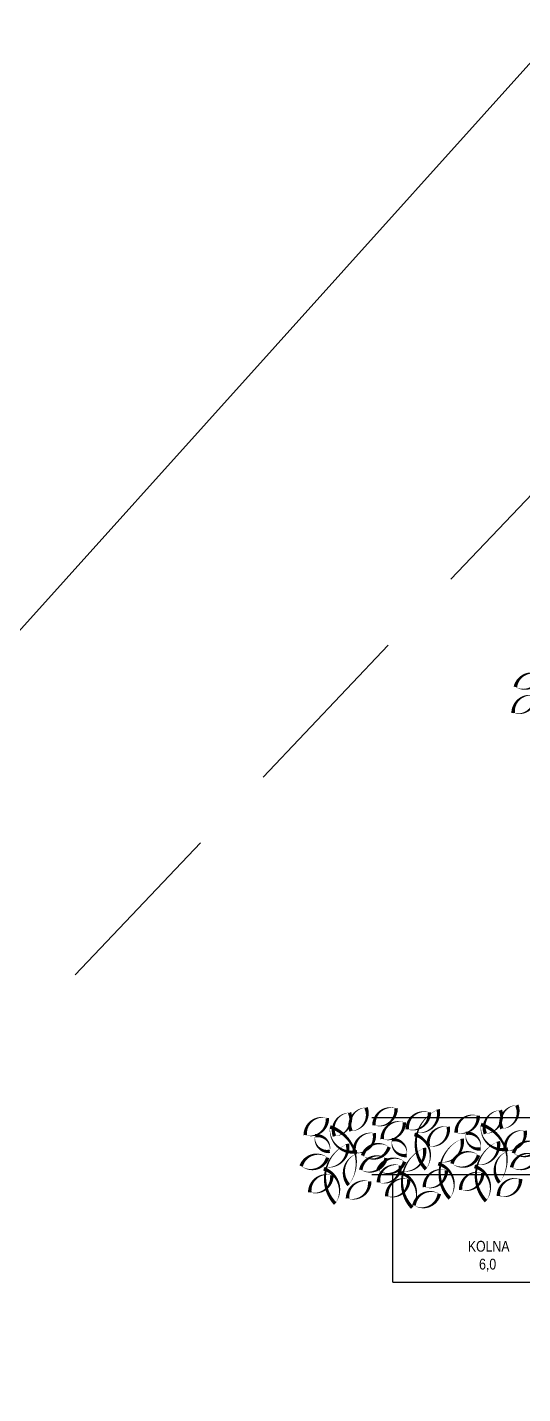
# Model space of a CAD drawing. Header units: millimetres. Extents: x 589 to 1175, y -455 to -172.
# Drawn here: x 662.85 to 669.77, y -267.22 to -248.13 of the extents above; entities that cross this region are included whole.
import ezdxf
from ezdxf.enums import TextEntityAlignment as Align

# ---------------------------------------------------------------- set-up
doc = ezdxf.new("R2010")
doc.units = ezdxf.units.MM
doc.linetypes.add('DASHED', pattern=[19.05, 12.7, -6.35])
for name, color, linetype in [('pohled', 4, 'Continuous'), ('SRAFA', 251, 'Continuous'), ('stafaz', 252, 'Continuous')]:
    doc.layers.add(name, color=color, linetype=linetype)
doc.styles.add('ARIAL', font='ARIALN.TTF')

msp = doc.modelspace()

# ---------------------------------------------------------------- linework, layer by layer
at = {"layer": 'pohled'}
msp.add_line((648.473, -272.414), (679.513, -237.914), dxfattribs=at)
at = {"layer": 'pohled', "linetype": 'DASHED', "ltscale": 0.2}
msp.add_line((653.023, -272.414), (673.923, -250.414), dxfattribs=at)
at = {"layer": 'SRAFA'}
for p, q in [((671.654, -263.364), (667.664, -263.364)), ((672.356, -264.164), (667.664, -264.164)), ((667.957, -265.664), (667.957, -264.164)), ((672.356, -264.164), (668.356, -264.164)), ((667.957, -265.664), (671.957, -265.664))]:
    msp.add_line(p, q, dxfattribs=at)
at = {"layer": 'stafaz', "color": 253, "linetype": 'Continuous', "ltscale": 0.001}
for points in [[(670.023, -257.182, 0, 0, 0.520567), (670.023, -257.182, 0, 0.05, 0.520567), (669.67, -257.345, 0, 0.05, 0.520567), (670.023, -257.182, 0.05, 0.05, 0)], [(669.639, -257.708, 0, 0, 0.520567), (669.639, -257.708, 0, 0.05, 0.520567), (669.948, -257.471, 0, 0.05, 0.520567), (669.639, -257.708, 0.05, 0.05, 0)], [(667.143, -263.622, 0, 0, 0.520567), (667.143, -263.622, 0, 0.05, 0.520567), (667.352, -263.294, 0, 0.05, 0.520567), (667.143, -263.622, 0.05, 0.05, 0)], [(667.374, -263.551, 0, 0, 0.520567), (667.374, -263.551, 0, 0.05, 0.520567), (667.582, -263.223, 0, 0.05, 0.520567), (667.374, -263.551, 0.05, 0.05, 0)], [(668.003, -263.233, 0, 0, 0.520567), (668.003, -263.233, 0, 0.05, 0.520567), (667.694, -263.469, 0, 0.05, 0.520567), (668.003, -263.233, 0.05, 0.05, 0)], [(668.159, -263.526, 0, 0, 0.520567), (668.159, -263.526, 0, 0.05, 0.520567), (668.468, -263.289, 0, 0.05, 0.520567), (668.159, -263.526, 0.05, 0.05, 0)], [(668.42, -264.083, 0, 0, 0.520567), (668.42, -264.083, 0, 0.05, 0.520567), (668.26, -263.598, 0, 0.05, 0.520567), (668.281, -263.574, 0, 0.05, 0.520567), (668.591, -263.248, 0, 0.05, 0.520567), (668.42, -264.083, 0.05, 0.05, 0)], [(669.251, -263.588, 0, 0, 0.520567), (669.251, -263.588, 0, 0.05, 0.520567), (669.46, -263.26, 0, 0.05, 0.520567), (669.251, -263.588, 0.05, 0.05, 0)], [(669.481, -263.517, 0, 0, 0.520567), (669.481, -263.517, 0, 0.05, 0.520567), (669.69, -263.189, 0, 0.05, 0.520567), (669.481, -263.517, 0.05, 0.05, 0)], [(667.043, -263.37, 0, 0, 0.520567), (667.043, -263.37, 0, 0.05, 0.520567), (666.734, -263.607, 0, 0.05, 0.520567), (667.043, -263.37, 0.05, 0.05, 0)], [(667.081, -263.493, 0, 0, 0.520567), (667.081, -263.493, 0, 0.05, 0.520567), (667.458, -263.837, 0, 0.05, 0.520567), (667.451, -263.868, 0, 0.05, 0.520567), (667.341, -264.304, 0, 0.05, 0.520567), (667.081, -263.493, 0.05, 0.05, 0)], [(668.118, -263.427, 0, 0, 0.520567), (668.118, -263.427, 0, 0.05, 0.520567), (667.809, -263.663, 0, 0.05, 0.520567), (668.118, -263.427, 0.05, 0.05, 0)], [(668.732, -263.49, 0, 0, 0.520567), (668.732, -263.49, 0, 0.05, 0.520567), (668.454, -263.762, 0, 0.05, 0.520567), (668.732, -263.49, 0.05, 0.05, 0)], [(669.151, -263.336, 0, 0, 0.520567), (669.151, -263.336, 0, 0.05, 0.520567), (668.842, -263.573, 0, 0.05, 0.520567), (669.151, -263.336, 0.05, 0.05, 0)], [(669.189, -263.459, 0, 0, 0.520567), (669.189, -263.459, 0, 0.05, 0.520567), (669.566, -263.803, 0, 0.05, 0.520567), (669.559, -263.834, 0, 0.05, 0.520567), (669.448, -264.27, 0, 0.05, 0.520567), (669.189, -263.459, 0.05, 0.05, 0)], [(666.872, -263.616, 0, 0, 0.520567), (666.872, -263.616, 0, 0.05, 0.520567), (667.076, -263.834, 0, 0.05, 0.520567), (666.872, -263.616, 0.05, 0.05, 0)], [(667.698, -263.58, 0, 0, 0.520567), (667.698, -263.58, 0, 0.05, 0.520567), (667.421, -263.853, 0, 0.05, 0.520567), (667.698, -263.58, 0.05, 0.05, 0)], [(667.946, -263.673, 0, 0, 0.520567), (667.946, -263.673, 0, 0.05, 0.520567), (668.151, -263.891, 0, 0.05, 0.520567), (667.946, -263.673, 0.05, 0.05, 0)], [(668.753, -264.492, 0, 0, 0.520567), (668.753, -264.492, 0, 0.05, 0.520567), (668.592, -264.007, 0, 0.05, 0.520567), (668.613, -263.983, 0, 0.05, 0.520567), (668.924, -263.657, 0, 0.05, 0.520567), (668.753, -264.492, 0.05, 0.05, 0)], [(668.98, -263.582, 0, 0, 0.520567), (668.98, -263.582, 0, 0.05, 0.520567), (669.184, -263.8, 0, 0.05, 0.520567), (668.98, -263.582, 0.05, 0.05, 0)], [(669.26, -264.53, 0, 0, 0.520567), (669.26, -264.53, 0, 0.05, 0.520567), (669.099, -264.045, 0, 0.05, 0.520567), (669.121, -264.021, 0, 0.05, 0.520567), (669.431, -263.695, 0, 0.05, 0.520567), (669.26, -264.53, 0.05, 0.05, 0)], [(669.806, -263.546, 0, 0, 0.520567), (669.806, -263.546, 0, 0.05, 0.520567), (669.529, -263.819, 0, 0.05, 0.520567), (669.806, -263.546, 0.05, 0.05, 0)], [(669.643, -263.859, 0, 0, 0.520567), (669.643, -263.859, 0, 0.05, 0.520567), (670.013, -263.74, 0, 0.05, 0.520567), (669.643, -263.859, 0.05, 0.05, 0)], [(666.677, -264.04, 0, 0, 0.520567), (666.677, -264.04, 0, 0.05, 0.520567), (667.047, -263.922, 0, 0.05, 0.520567), (666.677, -264.04, 0.05, 0.05, 0)], [(667.152, -264.564, 0, 0, 0.520567), (667.152, -264.564, 0, 0.05, 0.520567), (666.992, -264.079, 0, 0.05, 0.520567), (667.013, -264.055, 0, 0.05, 0.520567), (667.323, -263.729, 0, 0.05, 0.520567), (667.152, -264.564, 0.05, 0.05, 0)], [(667.535, -263.893, 0, 0, 0.520567), (667.535, -263.893, 0, 0.05, 0.520567), (667.905, -263.774, 0, 0.05, 0.520567), (667.535, -263.893, 0.05, 0.05, 0)], [(668.227, -264.62, 0, 0, 0.520567), (668.227, -264.62, 0, 0.05, 0.520567), (668.066, -264.135, 0, 0.05, 0.520567), (668.087, -264.112, 0, 0.05, 0.520567), (668.398, -263.785, 0, 0.05, 0.520567), (668.227, -264.62, 0.05, 0.05, 0)], [(668.784, -264.006, 0, 0, 0.520567), (668.784, -264.006, 0, 0.05, 0.520567), (669.155, -263.888, 0, 0.05, 0.520567), (668.784, -264.006, 0.05, 0.05, 0)], [(669.971, -263.894, 0, 0, 0.520567), (669.971, -263.894, 0, 0.05, 0.520567), (669.618, -264.058, 0, 0.05, 0.520567), (669.971, -263.894, 0.05, 0.05, 0)], [(667.863, -263.928, 0, 0, 0.520567), (667.863, -263.928, 0, 0.05, 0.520567), (667.51, -264.092, 0, 0.05, 0.520567), (667.863, -263.928, 0.05, 0.05, 0)], [(667.751, -264.096, 0, 0, 0.520567), (667.751, -264.096, 0, 0.05, 0.520567), (668.122, -263.978, 0, 0.05, 0.520567), (667.751, -264.096, 0.05, 0.05, 0)], [(667.757, -264.268, 0, 0, 0.520567), (667.757, -264.268, 0, 0.05, 0.520567), (668.065, -264.032, 0, 0.05, 0.520567), (667.757, -264.268, 0.05, 0.05, 0)], [(666.797, -264.406, 0, 0, 0.520567), (666.797, -264.406, 0, 0.05, 0.520567), (667.106, -264.169, 0, 0.05, 0.520567), (666.797, -264.406, 0.05, 0.05, 0)], [(667.325, -264.492, 0, 0, 0.520567), (667.325, -264.492, 0, 0.05, 0.520567), (667.634, -264.255, 0, 0.05, 0.520567), (667.325, -264.492, 0.05, 0.05, 0)], [(667.872, -264.462, 0, 0, 0.520567), (667.872, -264.462, 0, 0.05, 0.520567), (668.18, -264.226, 0, 0.05, 0.520567), (667.872, -264.462, 0.05, 0.05, 0)], [(668.398, -264.334, 0, 0, 0.520567), (668.398, -264.334, 0, 0.05, 0.520567), (668.706, -264.098, 0, 0.05, 0.520567), (668.398, -264.334, 0.05, 0.05, 0)], [(668.905, -264.372, 0, 0, 0.520567), (668.905, -264.372, 0, 0.05, 0.520567), (669.213, -264.135, 0, 0.05, 0.520567), (668.905, -264.372, 0.05, 0.05, 0)], [(669.433, -264.458, 0, 0, 0.520567), (669.433, -264.458, 0, 0.05, 0.520567), (669.742, -264.221, 0, 0.05, 0.520567), (669.433, -264.458, 0.05, 0.05, 0)], [(668.606, -264.427, 0, 0, 0.520567), (668.606, -264.427, 0, 0.05, 0.520567), (668.253, -264.59, 0, 0.05, 0.520567), (668.606, -264.427, 0.05, 0.05, 0)]]:
    msp.add_lwpolyline(points, format="xyseb", close=True, dxfattribs=at)

# ---------------------------------------------------------------- texts
at = {"layer": 'SRAFA', "style": 'ARIAL'}
for s, p in [('KOLNA', (669.297, -265.235)), ('6,0', (669.282, -265.485))]:
    msp.add_text(s, height=0.15, dxfattribs=at).set_placement(p, align=Align.CENTER)

doc.saveas('drawing.dxf')
